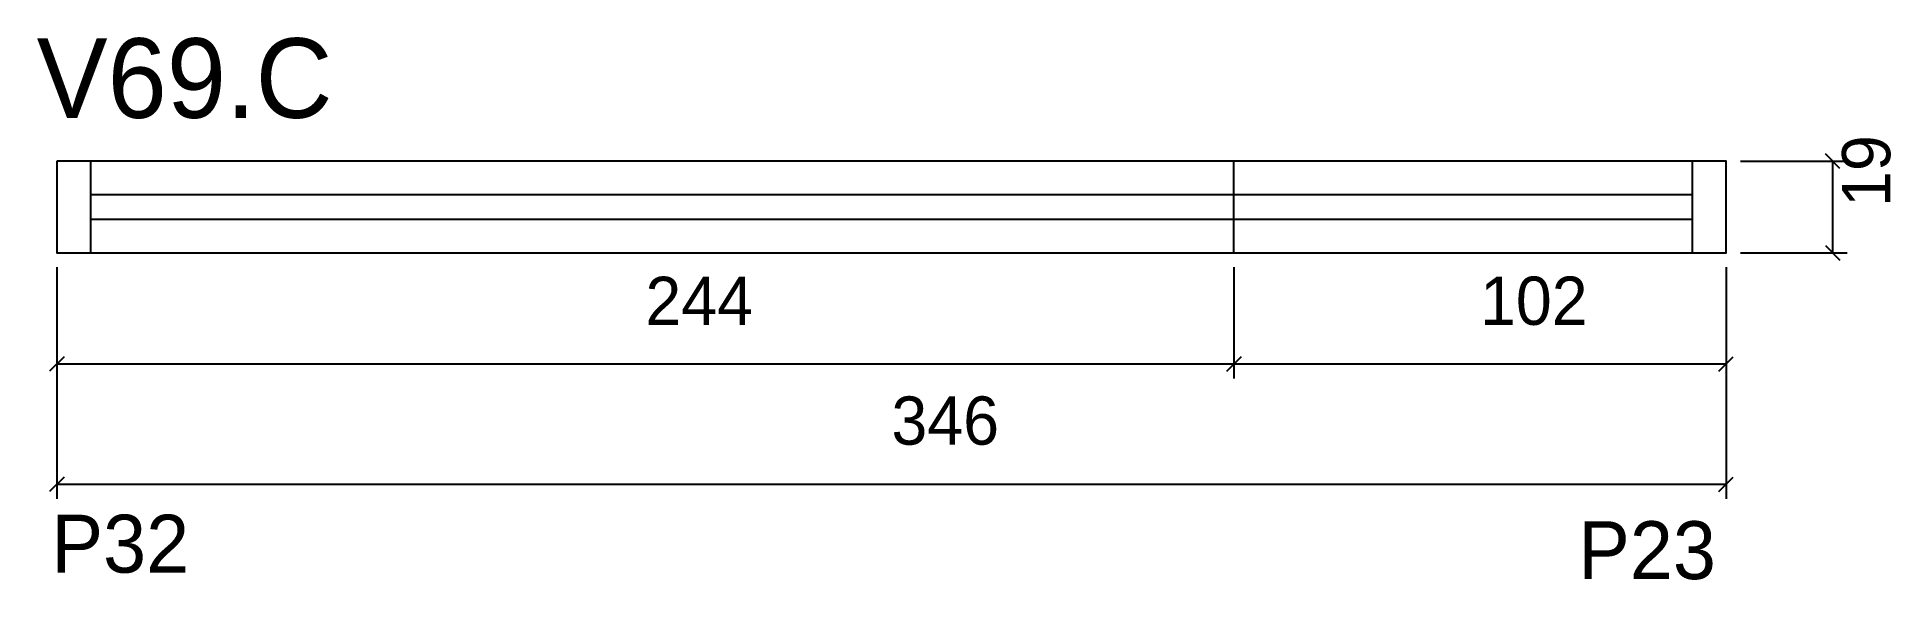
# Model space of a CAD drawing. Header units: metres. Extents: x 5011 to 5395, y -1012 to -899.
import ezdxf

# ---------------------------------------------------------------- set-up
doc = ezdxf.new("R2010")
doc.units = ezdxf.units.M
for name, color, linetype in [('5', 7, 'Continuous'), ('COTA', 7, 'Continuous'), ('NOMENCLATURA', 7, 'Continuous'), ('Painéis', 7, 'Continuous'), ('SARR_2.2x7', 7, 'Continuous')]:
    doc.layers.add(name, color=color, linetype=linetype)

msp = doc.modelspace()

# ---------------------------------------------------------------- linework, layer by layer
at = {"layer": 'COTA', "color": 4, "lineweight": 25}
for p, q in [((5363.83, -924.97), (5385.95, -924.97)), ((5382.95, -943.97), (5382.95, -924.97)), ((5363.83, -943.97), (5385.95, -943.97)), ((5014.83, -946.97), (5014.83, -994.97)), ((5360.83, -946.97), (5360.83, -994.97)), ((5014.83, -991.97), (5360.83, -991.97))]:
    msp.add_line(p, q, dxfattribs=at)
at = {"layer": 'COTA', "color": 0, "lineweight": 25}
for p, q in [((5384.45, -926.47), (5381.45, -923.47)), ((5381.45, -942.47), (5384.45, -945.47)), ((5016.33, -990.47), (5013.33, -993.47)), ((5359.33, -993.47), (5362.33, -990.47))]:
    msp.add_line(p, q, dxfattribs=at)
at = {"layer": 'Painéis', "color": 200, "lineweight": 25}
msp.add_line((5258.83, -943.97), (5258.83, -924.97), dxfattribs=at)
at = {"layer": 'Painéis', "color": 4, "lineweight": 25}
for p, q in [((5014.83, -946.97), (5014.83, -970.01)), ((5258.83, -946.97), (5258.83, -970.01)), ((5258.83, -946.97), (5258.83, -970.01)), ((5360.83, -946.97), (5360.83, -970.01)), ((5014.83, -967.01), (5258.83, -967.01)), ((5258.83, -967.01), (5360.83, -967.01))]:
    msp.add_line(p, q, dxfattribs=at)
at = {"layer": 'Painéis', "color": 0, "lineweight": 25}
for p, q in [((5016.33, -965.51), (5013.33, -968.51)), ((5257.33, -968.51), (5260.33, -965.51)), ((5260.33, -965.51), (5257.33, -968.51)), ((5359.33, -968.51), (5362.33, -965.51))]:
    msp.add_line(p, q, dxfattribs=at)
at = {"layer": 'Painéis', "color": 200, "lineweight": 25}
msp.add_lwpolyline([(5014.83, -924.97), (5014.83, -943.97), (5360.83, -943.97), (5360.83, -924.97), (5014.83, -924.97)], dxfattribs=at)
at = {"layer": 'SARR_2.2x7', "color": 40, "lineweight": 25}
for p, q in [((5021.83, -924.97), (5021.83, -943.97)), ((5353.83, -924.97), (5353.83, -943.97)), ((5258.83, -931.97), (5021.83, -931.97)), ((5353.83, -931.97), (5258.83, -931.97)), ((5021.83, -936.97), (5258.83, -936.97)), ((5258.83, -936.97), (5353.83, -936.97))]:
    msp.add_line(p, q, dxfattribs=at)

# ---------------------------------------------------------------- texts
at = {"layer": '5', "color": 5, "lineweight": 25}
for s, p in [('P32', (5013.72, -1010.28)), ('P23', (5330.19, -1011.62))]:
    msp.add_text(s, height=12, rotation=360, dxfattribs=at).set_placement(p)
at = {"layer": 'COTA', "color": 240, "lineweight": 25}
msp.add_text('19', height=10, rotation=90, dxfattribs=at).set_placement((5394.87, -934.47))
msp.add_text('346', height=10, dxfattribs=at).set_placement((5187.83, -983.75))
at = {"layer": 'NOMENCLATURA', "color": 7, "lineweight": 25}
msp.add_text('V69.C', height=16.5, dxfattribs=at).set_placement((5010.65, -916))
at = {"layer": 'Painéis', "color": 240, "lineweight": 25}
for s, p in [('244', (5136.83, -958.94)), ('102', (5309.83, -958.91))]:
    msp.add_text(s, height=10, dxfattribs=at).set_placement(p)

doc.saveas('drawing.dxf')
